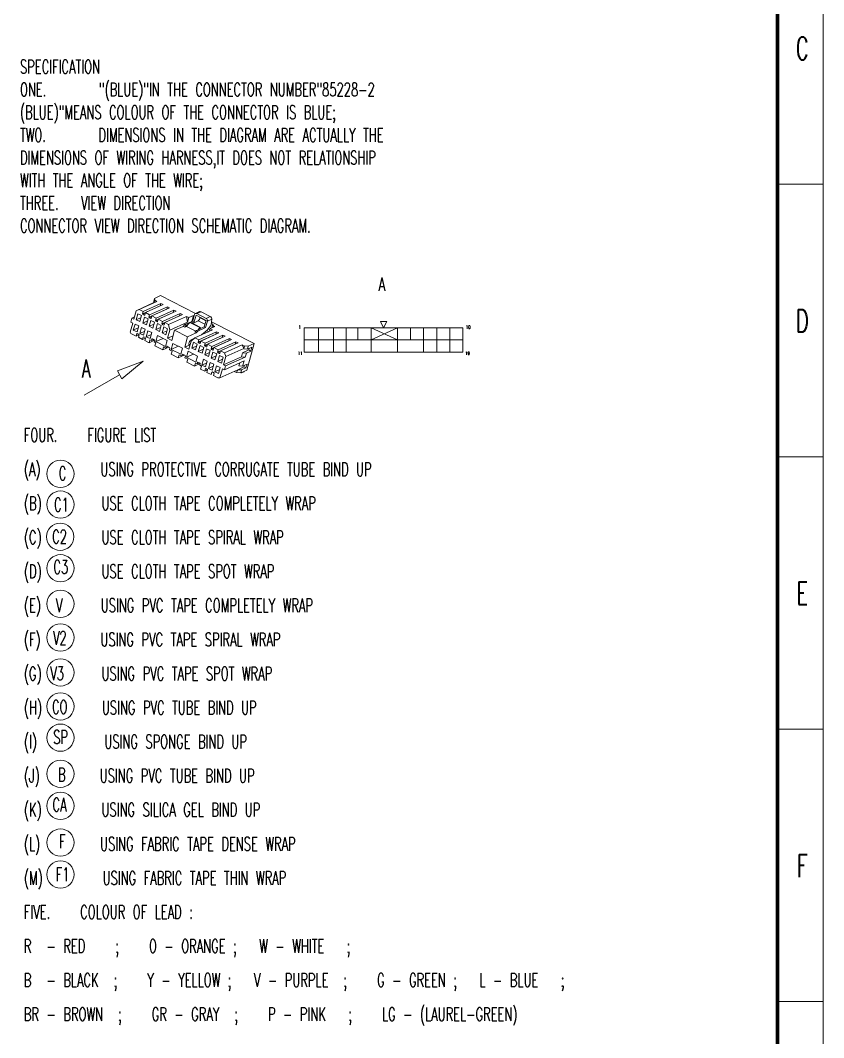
# Model space of a CAD drawing. Header units: millimetres. Extents: x 17 to 858, y 15 to 609.
# Drawn here: x 681.1 to 858.2, y 240.7 to 464.7 of the extents above; entities that cross this region are included whole.
import ezdxf

# ---------------------------------------------------------------- set-up
doc = ezdxf.new("R2010")
doc.units = ezdxf.units.MM
doc.layers.add('0Filament', color=7, linetype='Continuous', lineweight=20)
doc.layers.add('2FRAME', color=2, linetype='Continuous', lineweight=70)
doc.styles.add('HZ', font='txt.shx', dxfattribs={"width": 0.618, "height": 2.5, "bigfont": 'hztxt.shx'})

msp = doc.modelspace()

# ---------------------------------------------------------------- linework, layer by layer
at = {"layer": '0Filament'}
for p, q in [((858.011, 608.626), (858.011, 14.626)), ((858.151, 428.626), (847.982, 428.626)), ((723.273, 398.342), (732.665, 393.546)), ((702.509, 387.521), (708.205, 389.655)), ((708.205, 389.655), (703.509, 385.789)), ((702.509, 387.521), (703.509, 385.789)), ((847.982, 368.626), (858.126, 368.626)), ((858.151, 308.626), (847.982, 308.626)), ((847.982, 248.626), (858.126, 248.626))]:
    msp.add_line(p, q, dxfattribs=at)
at = {"layer": '0Filament', "ltscale": 0.034189}
for p, q in [((710.702, 403.504), (710.516, 402.846)), ((709.679, 394.379), (709.493, 393.721)), ((710.985, 393.712), (710.8, 393.054)), ((712.7, 392.836), (712.515, 392.178)), ((730.345, 392.352), (730.531, 393.011)), ((731.36, 392.954), (731.175, 392.296)), ((714.578, 391.877), (714.393, 391.219)), ((715.944, 390.427), (716.13, 391.085)), ((717.822, 389.468), (718.008, 390.126)), ((719.537, 388.592), (719.722, 389.25)), ((720.843, 387.925), (721.029, 388.583)), ((729.889, 387.733), (729.704, 387.074))]:
    msp.add_line(p, q, dxfattribs=at)
at = {"layer": '0Filament', "ltscale": 0.071605}
for p, q in [((712.006, 404.096), (710.702, 403.504)), ((732.665, 393.546), (731.36, 392.954)), ((731.008, 387.666), (729.704, 387.074))]:
    msp.add_line(p, q, dxfattribs=at)
at = {"layer": '0Filament', "ltscale": 0.020395}
msp.add_line((710.77, 403.102), (710.702, 403.504), dxfattribs=at)
at = {"layer": '0Filament', "ltscale": 0.43274}
for p, q in [((712.006, 404.096), (719.714, 400.159)), ((743.704, 391.665), (743.704, 397.005)), ((743.704, 397.005), (778.673, 397.005)), ((746.853, 391.665), (746.853, 397.005)), ((750.131, 391.665), (750.131, 397.005)), ((752.96, 391.665), (752.96, 397.005)), ((755.531, 394.335), (755.531, 397.005)), ((758.424, 391.665), (758.424, 397.005)), ((764.209, 394.335), (758.424, 397.005)), ((758.424, 394.335), (764.209, 397.005)), ((760.496, 398.389), (761.88, 398.389)), ((760.496, 398.389), (761.188, 397.005)), ((761.188, 397.005), (761.88, 398.389)), ((764.209, 391.665), (764.209, 397.005)), ((767.102, 394.335), (767.102, 397.005)), ((769.995, 391.665), (769.995, 397.005)), ((772.888, 391.665), (772.888, 397.005)), ((775.78, 391.665), (775.78, 397.005)), ((778.673, 391.665), (778.673, 397.005)), ((743.704, 394.335), (778.673, 394.335)), ((743.704, 391.665), (778.673, 391.665))]:
    msp.add_line(p, q, dxfattribs=at)
at = {"layer": '0Filament', "ltscale": 0.214814}
for p, q in [((706.673, 400.783), (710.585, 402.558)), ((707.311, 401.059), (711.223, 402.835)), ((713.382, 401.13), (709.47, 399.355)), ((714.959, 400.927), (711.047, 399.151)), ((715.449, 400.677), (711.537, 398.901)), ((713.803, 397.744), (717.715, 399.52)), ((719.6, 394.784), (723.513, 396.559)), ((725.63, 394.875), (721.718, 393.1)), ((725.778, 395.402), (721.866, 393.626)), ((726.268, 395.152), (722.356, 393.376)), ((727.207, 394.672), (723.295, 392.897)), ((726.092, 391.468), (730.004, 393.244)), ((725.111, 385.997), (729.023, 387.773))]:
    msp.add_line(p, q, dxfattribs=at)
at = {"layer": '0Filament', "ltscale": 0.034777}
for p, q in [((706.673, 400.783), (707.311, 401.059)), ((710.585, 402.558), (711.223, 402.835))]:
    msp.add_line(p, q, dxfattribs=at)
at = {"layer": '0Filament', "ltscale": 0.049281}
msp.add_line((707.311, 401.059), (708.189, 400.611), dxfattribs=at)
at = {"layer": '0Filament', "ltscale": 0.214816}
for p, q in [((711.953, 401.86), (708.041, 400.084)), ((712.101, 402.387), (708.189, 400.611)), ((712.591, 402.136), (708.679, 400.361)), ((713.53, 401.657), (709.618, 399.881)), ((714.02, 401.407), (710.108, 399.631)), ((714.811, 400.401), (710.899, 398.625)), ((716.24, 399.671), (712.328, 397.895)), ((716.388, 400.197), (712.476, 398.422)), ((716.878, 399.947), (712.966, 398.172)), ((714.055, 396.485), (717.967, 398.261)), ((724.201, 395.605), (720.289, 393.83)), ((724.35, 396.132), (720.437, 394.356)), ((727.697, 394.422), (723.785, 392.646)), ((727.059, 394.146), (723.147, 392.37)), ((728.488, 393.416), (724.576, 391.64)), ((728.636, 393.943), (724.724, 392.167)), ((729.126, 393.692), (725.214, 391.917)), ((726.433, 390.692), (730.346, 392.467))]:
    msp.add_line(p, q, dxfattribs=at)
at = {"layer": '0Filament', "ltscale": 0.014991}
msp.add_line((710.567, 402.55), (710.516, 402.846), dxfattribs=at)
at = {"layer": '0Filament', "ltscale": 0.027351}
for p, q in [((710.585, 402.558), (710.734, 403.085)), ((711.953, 401.86), (712.101, 402.387)), ((708.189, 400.611), (708.041, 400.084)), ((708.679, 400.361), (708.531, 399.834)), ((710.108, 399.631), (709.96, 399.104)), ((711.047, 399.151), (710.899, 398.625)), ((714.811, 400.401), (714.959, 400.927)), ((716.24, 399.671), (716.388, 400.197)), ((712.476, 398.422), (712.328, 397.895)), ((712.966, 398.172), (712.817, 397.645)), ((706.804, 395.697), (706.656, 395.17)), ((708.233, 394.967), (708.085, 394.44)), ((708.723, 394.717), (708.575, 394.19)), ((720.289, 393.83), (720.437, 394.356)), ((724.201, 395.605), (724.35, 396.132)), ((727.059, 394.146), (727.207, 394.672)), ((721.718, 393.1), (721.866, 393.626)), ((722.208, 392.85), (722.356, 393.376)), ((723.147, 392.37), (723.295, 392.897)), ((723.637, 392.12), (723.785, 392.646)), ((724.576, 391.64), (724.724, 392.167)), ((728.488, 393.416), (728.636, 393.943)), ((730.346, 392.467), (730.494, 392.994)), ((725.066, 391.39), (725.214, 391.917)), ((722.252, 387.206), (722.4, 387.732)), ((723.191, 386.726), (723.339, 387.253)), ((723.681, 386.476), (723.829, 387.003))]:
    msp.add_line(p, q, dxfattribs=at)
at = {"layer": '0Filament', "ltscale": 0.002009}
for p, q in [((710.77, 403.102), (710.734, 403.085)), ((730.531, 393.011), (730.494, 392.994))]:
    msp.add_line(p, q, dxfattribs=at)
at = {"layer": '0Filament', "ltscale": 0.027506}
for p, q in [((711.223, 402.835), (710.734, 403.085)), ((712.101, 402.387), (712.591, 402.136)), ((713.53, 401.657), (714.02, 401.407)), ((714.959, 400.927), (715.449, 400.677)), ((716.388, 400.197), (716.878, 399.947)), ((724.839, 395.882), (724.35, 396.132)), ((726.268, 395.152), (725.778, 395.402)), ((729.126, 393.692), (728.636, 393.943)), ((730.494, 392.994), (730.004, 393.244))]:
    msp.add_line(p, q, dxfattribs=at)
at = {"layer": '0Filament', "ltscale": 0.000609419}
for p, q in [((711.953, 401.86), (711.958, 401.849)), ((728.493, 393.405), (728.488, 393.416))]:
    msp.add_line(p, q, dxfattribs=at)
at = {"layer": '0Filament', "ltscale": 0.027352}
for p, q in [((713.382, 401.13), (713.53, 401.657)), ((709.618, 399.881), (709.47, 399.355)), ((711.537, 398.901), (711.389, 398.375)), ((707.294, 395.447), (707.146, 394.92)), ((725.63, 394.875), (725.778, 395.402)), ((720.779, 393.579), (720.927, 394.106)), ((721.762, 387.456), (721.91, 387.982))]:
    msp.add_line(p, q, dxfattribs=at)
at = {"layer": '0Filament', "ltscale": 0.000608721}
for p, q in [((713.382, 401.13), (713.387, 401.119)), ((724.206, 395.594), (724.201, 395.605)), ((725.635, 394.864), (725.63, 394.875))]:
    msp.add_line(p, q, dxfattribs=at)
at = {"layer": '0Filament', "ltscale": 0.045585}
for p, q in [((705.457, 398.292), (705.705, 399.169)), ((729.863, 390.641), (730.11, 391.519)), ((730.94, 391.462), (730.693, 390.585)), ((726.116, 387.742), (726.363, 388.62))]:
    msp.add_line(p, q, dxfattribs=at)
at = {"layer": '0Filament', "ltscale": 0.032344}
msp.add_line((706.294, 399.437), (705.705, 399.169), dxfattribs=at)
at = {"layer": '0Filament', "ltscale": 0.025213}
for p, q in [((705.705, 399.169), (706.154, 398.94)), ((705.457, 398.292), (705.906, 398.063)), ((725.667, 387.971), (726.116, 387.742)), ((730.405, 388.4), (730.854, 388.171))]:
    msp.add_line(p, q, dxfattribs=at)
at = {"layer": '0Filament', "ltscale": 0.09573}
msp.add_line((706.154, 398.94), (706.673, 400.783), dxfattribs=at)
at = {"layer": '0Filament', "ltscale": 0.068379}
for p, q in [((707.045, 400.116), (706.674, 398.8)), ((709.291, 398.969), (708.92, 397.653)), ((706.402, 397.834), (706.032, 396.518)), ((708.648, 396.688), (708.277, 395.371)), ((709.903, 398.656), (709.532, 397.34)), ((712.149, 397.51), (711.778, 396.193)), ((713.466, 394.227), (713.095, 392.911)), ((714.752, 393.571), (714.381, 392.254)), ((716.834, 392.507), (716.463, 391.191)), ((718.923, 392.545), (719.294, 393.861)), ((721.168, 391.398), (721.539, 392.714)), ((721.781, 391.085), (722.152, 392.402)), ((718.12, 391.85), (717.749, 390.534)), ((723.21, 390.356), (723.581, 391.672)), ((724.026, 389.939), (724.397, 391.255)), ((722.567, 388.074), (722.938, 389.39)), ((724.812, 386.927), (725.183, 388.244))]:
    msp.add_line(p, q, dxfattribs=at)
at = {"layer": '0Filament', "ltscale": 0.058808}
for p, q in [((706.674, 398.8), (707.746, 399.286)), ((708.103, 398.07), (709.174, 398.556)), ((710.961, 396.61), (712.032, 397.096)), ((707.461, 395.788), (708.532, 396.274)), ((708.889, 395.058), (709.961, 395.545)), ((712.39, 395.881), (713.461, 396.367)), ((718.923, 392.545), (719.994, 393.031)), ((723.21, 390.356), (724.281, 390.842)), ((723.996, 387.344), (725.067, 387.83))]:
    msp.add_line(p, q, dxfattribs=at)
at = {"layer": '0Filament', "ltscale": 0.045844}
for p, q in [((707.045, 400.116), (707.862, 399.699)), ((708.103, 398.07), (708.92, 397.653)), ((712.761, 397.197), (713.578, 396.78)), ((708.889, 395.058), (709.706, 394.641)), ((709.26, 396.375), (710.077, 395.958)), ((712.39, 395.881), (713.207, 395.464)), ((719.294, 393.861), (720.11, 393.444)), ((722.152, 392.402), (722.968, 391.985)), ((720.352, 391.815), (721.168, 391.398)), ((721.509, 390.12), (722.325, 389.703)), ((723.21, 390.356), (724.026, 389.939)), ((723.581, 391.672), (724.397, 391.255)), ((725.01, 390.942), (725.826, 390.525)), ((721.138, 388.804), (721.954, 388.387)), ((724.639, 389.626), (725.455, 389.209))]:
    msp.add_line(p, q, dxfattribs=at)
at = {"layer": '0Filament', "ltscale": 0.068378}
for p, q in [((707.862, 399.699), (707.491, 398.383)), ((708.474, 399.386), (708.103, 398.07)), ((707.219, 397.417), (706.848, 396.101)), ((707.831, 397.105), (707.461, 395.788)), ((710.72, 398.239), (710.349, 396.923)), ((711.332, 397.927), (710.961, 396.61)), ((712.761, 397.197), (712.39, 395.881)), ((713.578, 396.78), (713.207, 395.464)), ((709.26, 396.375), (708.889, 395.058)), ((710.077, 395.958), (709.706, 394.641)), ((711.383, 395.291), (711.013, 393.974)), ((719.739, 392.128), (720.11, 393.444)), ((720.352, 391.815), (720.723, 393.131)), ((720.202, 390.787), (719.831, 389.471)), ((721.138, 388.804), (721.509, 390.12)), ((722.597, 390.668), (722.968, 391.985)), ((724.639, 389.626), (725.01, 390.942)), ((725.455, 389.209), (725.826, 390.525)), ((721.954, 388.387), (722.325, 389.703)), ((723.383, 387.657), (723.754, 388.973)), ((723.996, 387.344), (724.367, 388.661))]:
    msp.add_line(p, q, dxfattribs=at)
at = {"layer": '0Filament', "ltscale": 0.007071}
for p, q in [((708.098, 399.955), (708.041, 400.084)), ((710.956, 398.496), (710.899, 398.625)), ((712.384, 397.766), (712.328, 397.895)), ((708.666, 394.846), (708.723, 394.717)), ((710.741, 394.253), (710.684, 394.382)), ((714.089, 392.543), (714.032, 392.672)), ((720.346, 393.7), (720.289, 393.83)), ((721.775, 392.97), (721.718, 393.1)), ((723.204, 392.241), (723.147, 392.37)), ((717.518, 390.792), (717.461, 390.921)), ((724.633, 391.511), (724.576, 391.64)), ((722.343, 387.862), (722.4, 387.732))]:
    msp.add_line(p, q, dxfattribs=at)
at = {"layer": '0Filament', "ltscale": 0.029403}
for p, q in [((708.633, 400.198), (708.098, 399.955)), ((712.92, 398.009), (712.384, 397.766))]:
    msp.add_line(p, q, dxfattribs=at)
at = {"layer": '0Filament', "ltscale": 0.018336}
for p, q in [((708.424, 399.788), (708.098, 399.955)), ((712.711, 397.599), (712.384, 397.766)), ((717.716, 397.558), (717.389, 397.725)), ((719.437, 398.339), (719.111, 398.506))]:
    msp.add_line(p, q, dxfattribs=at)
at = {"layer": '0Filament', "ltscale": 0.005882}
for p, q in [((708.531, 399.837), (708.424, 399.788)), ((711.389, 398.377), (711.282, 398.329)), ((723.638, 392.123), (723.53, 392.074))]:
    msp.add_line(p, q, dxfattribs=at)
at = {"layer": '0Filament', "ltscale": 0.005796}
for p, q in [((708.531, 399.834), (708.424, 399.788)), ((709.96, 399.104), (709.853, 399.058)), ((711.389, 398.375), (711.282, 398.329)), ((712.817, 397.645), (712.711, 397.599)), ((706.804, 395.697), (706.911, 395.743)), ((708.233, 394.967), (708.34, 395.013)), ((710.235, 394.611), (710.128, 394.565)), ((713.501, 392.943), (713.394, 392.897)), ((720.779, 393.579), (720.672, 393.533)), ((722.208, 392.85), (722.101, 392.804)), ((723.637, 392.12), (723.53, 392.074)), ((716.93, 391.192), (716.824, 391.146)), ((720.278, 389.482), (720.172, 389.436)), ((721.91, 387.982), (722.017, 388.029)), ((723.339, 387.253), (723.446, 387.299))]:
    msp.add_line(p, q, dxfattribs=at)
at = {"layer": '0Filament', "ltscale": 0.045843}
for p, q in [((708.474, 399.386), (709.291, 398.969)), ((707.831, 397.105), (708.648, 396.688)), ((709.532, 397.34), (710.349, 396.923)), ((711.332, 397.927), (712.149, 397.51)), ((706.032, 396.518), (706.848, 396.101)), ((718.923, 392.545), (719.739, 392.128)), ((720.723, 393.131), (721.539, 392.714)), ((721.781, 391.085), (722.597, 390.668)), ((722.567, 388.074), (723.383, 387.657)), ((724.367, 388.661), (725.183, 388.244))]:
    msp.add_line(p, q, dxfattribs=at)
at = {"layer": '0Filament', "ltscale": 0.052719}
for p, q in [((708.679, 400.361), (709.618, 399.881)), ((711.537, 398.901), (712.476, 398.422)), ((713.555, 394.709), (714.494, 394.229)), ((722.356, 393.376), (723.295, 392.897)), ((723.785, 392.646), (724.724, 392.167)), ((722.252, 387.206), (723.191, 386.726)), ((723.681, 386.476), (724.62, 385.996))]:
    msp.add_line(p, q, dxfattribs=at)
at = {"layer": '0Filament', "ltscale": 0.00707}
for p, q in [((709.527, 399.225), (709.47, 399.355)), ((707.237, 395.576), (707.294, 395.447)), ((720.784, 389.124), (720.727, 389.253)), ((723.772, 387.132), (723.829, 387.003))]:
    msp.add_line(p, q, dxfattribs=at)
at = {"layer": '0Filament', "ltscale": 0.029405}
for p, q in [((710.062, 399.468), (709.527, 399.225)), ((711.491, 398.739), (710.956, 398.496)), ((720.881, 393.943), (720.346, 393.7)), ((722.31, 393.213), (721.775, 392.97)), ((723.739, 392.484), (723.204, 392.241)), ((725.168, 391.754), (724.633, 391.511))]:
    msp.add_line(p, q, dxfattribs=at)
at = {"layer": '0Filament', "ltscale": 0.018338}
for p, q in [((709.853, 399.058), (709.527, 399.225)), ((711.282, 398.329), (710.956, 398.496)), ((717.371, 397.172), (717.044, 397.338)), ((721.969, 397.046), (721.642, 397.213)), ((723.698, 397.47), (724.025, 397.304)), ((706.911, 395.743), (707.237, 395.576)), ((708.34, 395.013), (708.666, 394.846)), ((719.902, 395.879), (719.575, 396.046)), ((720.247, 396.265), (719.921, 396.432)), ((720.672, 393.533), (720.346, 393.7)), ((722.101, 392.804), (721.775, 392.97)), ((723.53, 392.074), (723.204, 392.241)), ((724.959, 391.344), (724.633, 391.511)), ((722.017, 388.029), (722.343, 387.862)), ((723.446, 387.299), (723.772, 387.132))]:
    msp.add_line(p, q, dxfattribs=at)
at = {"layer": '0Filament', "ltscale": 0.00588}
for p, q in [((709.96, 399.107), (709.853, 399.058)), ((720.78, 393.582), (720.672, 393.533)), ((722.209, 392.852), (722.101, 392.804)), ((725.066, 391.393), (724.959, 391.344))]:
    msp.add_line(p, q, dxfattribs=at)
at = {"layer": '0Filament', "ltscale": 0.052721}
for p, q in [((710.108, 399.631), (711.047, 399.151)), ((717.352, 392.77), (718.291, 392.29)), ((720.927, 394.106), (721.866, 393.626))]:
    msp.add_line(p, q, dxfattribs=at)
at = {"layer": '0Filament', "ltscale": 0.000608106}
for p, q in [((714.811, 400.401), (714.816, 400.389)), ((727.064, 394.135), (727.059, 394.146))]:
    msp.add_line(p, q, dxfattribs=at)
at = {"layer": '0Filament', "ltscale": 0.000608805}
msp.add_line((716.24, 399.671), (716.245, 399.66), dxfattribs=at)
at = {"layer": '0Filament', "ltscale": 0.064202}
for p, q in [((717.715, 399.52), (717.967, 398.261)), ((713.803, 397.744), (714.055, 396.485))]:
    msp.add_line(p, q, dxfattribs=at)
at = {"layer": '0Filament', "ltscale": 0.029798}
for p, q in [((717.715, 399.52), (718.246, 399.249)), ((722.982, 396.83), (723.513, 396.559)), ((714.032, 392.672), (713.501, 392.943)), ((717.461, 390.921), (716.93, 391.192))]:
    msp.add_line(p, q, dxfattribs=at)
at = {"layer": '0Filament', "ltscale": 0.051322}
msp.add_line((717.967, 398.261), (718.246, 399.249), dxfattribs=at)
at = {"layer": '0Filament', "ltscale": 0.057285}
for p, q in [((719.289, 399.722), (718.246, 399.249)), ((724.025, 397.304), (722.982, 396.83))]:
    msp.add_line(p, q, dxfattribs=at)
at = {"layer": '0Filament', "ltscale": 0.067625}
msp.add_line((719.289, 399.722), (718.922, 398.42), dxfattribs=at)
at = {"layer": '0Filament', "ltscale": 0.072937}
for p, q in [((719.111, 398.506), (719.506, 399.91)), ((721.969, 397.046), (722.364, 398.451))]:
    msp.add_line(p, q, dxfattribs=at)
at = {"layer": '0Filament', "ltscale": 0.008064}
msp.add_line((719.289, 399.722), (719.433, 399.649), dxfattribs=at)
at = {"layer": '0Filament', "ltscale": 0.074706}
for p, q in [((719.437, 398.339), (719.842, 399.777)), ((721.642, 397.213), (722.047, 398.651))]:
    msp.add_line(p, q, dxfattribs=at)
at = {"layer": '0Filament', "ltscale": 0.051281}
msp.add_line((720.642, 400.581), (719.708, 400.157), dxfattribs=at)
at = {"layer": '0Filament', "ltscale": 0.123776}
for p, q in [((719.842, 399.777), (722.047, 398.651)), ((720.685, 397.047), (718.481, 398.173)), ((720.816, 397.106), (718.611, 398.232))]:
    msp.add_line(p, q, dxfattribs=at)
at = {"layer": '0Filament', "ltscale": 0.050123}
for p, q in [((720.038, 400.14), (720.951, 400.555)), ((722.992, 399.512), (722.08, 399.098))]:
    msp.add_line(p, q, dxfattribs=at)
at = {"layer": '0Filament', "ltscale": 0.114608}
for p, q in [((722.08, 399.098), (720.038, 400.14)), ((722.992, 399.512), (720.951, 400.555))]:
    msp.add_line(p, q, dxfattribs=at)
at = {"layer": '0Filament', "ltscale": 0.019928}
msp.add_line((720.6, 398.833), (720.349, 398.524), dxfattribs=at)
at = {"layer": '0Filament', "ltscale": 0.01214}
for p, q in [((720.6, 398.833), (720.666, 399.067)), ((723.131, 397.541), (723.197, 397.774))]:
    msp.add_line(p, q, dxfattribs=at)
at = {"layer": '0Filament', "ltscale": 0.013681}
msp.add_line((720.702, 399.338), (720.666, 399.067), dxfattribs=at)
at = {"layer": '0Filament', "ltscale": 0.074931}
msp.add_line((720.691, 399.258), (722.026, 398.576), dxfattribs=at)
at = {"layer": '0Filament', "ltscale": 0.053937}
msp.add_line((723.347, 398.896), (722.364, 398.451), dxfattribs=at)
at = {"layer": '0Filament', "ltscale": 0.056592}
msp.add_line((723.347, 398.896), (723.197, 397.774), dxfattribs=at)
at = {"layer": '0Filament', "ltscale": 0.102568}
msp.add_line((705.35, 396.088), (705.906, 398.063), dxfattribs=at)
at = {"layer": '0Filament', "ltscale": 0.05881}
for p, q in [((706.032, 396.518), (707.103, 397.004)), ((709.532, 397.34), (710.603, 397.826)), ((720.352, 391.815), (721.423, 392.301)), ((721.781, 391.085), (722.852, 391.571)), ((724.639, 389.626), (725.71, 390.112)), ((721.138, 388.804), (722.209, 389.29)), ((722.567, 388.074), (723.638, 388.56))]:
    msp.add_line(p, q, dxfattribs=at)
at = {"layer": '0Filament', "ltscale": 0.045842}
for p, q in [((706.402, 397.834), (707.219, 397.417)), ((706.674, 398.8), (707.491, 398.383)), ((709.903, 398.656), (710.72, 398.239)), ((710.961, 396.61), (711.778, 396.193)), ((707.461, 395.788), (708.277, 395.371)), ((722.938, 389.39), (723.754, 388.973)), ((723.996, 387.344), (724.812, 386.927))]:
    msp.add_line(p, q, dxfattribs=at)
at = {"layer": '0Filament', "ltscale": 0.005881}
msp.add_line((712.818, 397.648), (712.711, 397.599), dxfattribs=at)
at = {"layer": '0Filament', "ltscale": 0.04699}
msp.add_line((712.966, 398.172), (713.803, 397.744), dxfattribs=at)
at = {"layer": '0Filament', "ltscale": 0.105414}
for p, q in [((717.044, 397.338), (715.124, 396.467)), ((719.902, 395.879), (717.982, 395.008))]:
    msp.add_line(p, q, dxfattribs=at)
at = {"layer": '0Filament', "ltscale": 0.025904}
for p, q in [((717.389, 397.725), (717.044, 397.338)), ((718.078, 397.722), (717.733, 397.336))]:
    msp.add_line(p, q, dxfattribs=at)
at = {"layer": '0Filament', "ltscale": 0.025903}
for p, q in [((717.716, 397.558), (717.371, 397.172)), ((719.921, 396.432), (719.575, 396.046)), ((720.247, 396.265), (719.902, 395.879))]:
    msp.add_line(p, q, dxfattribs=at)
at = {"layer": '0Filament', "ltscale": 0.01987}
msp.add_line((717.733, 397.336), (717.371, 397.172), dxfattribs=at)
at = {"layer": '0Filament', "ltscale": 0.094519}
for p, q in [((719.111, 398.506), (717.389, 397.725)), ((721.969, 397.046), (720.247, 396.265))]:
    msp.add_line(p, q, dxfattribs=at)
at = {"layer": '0Filament', "ltscale": 0.019872}
for p, q in [((718.078, 397.722), (717.716, 397.558)), ((720.282, 396.596), (719.921, 396.432))]:
    msp.add_line(p, q, dxfattribs=at)
at = {"layer": '0Filament', "ltscale": 0.115485}
msp.add_line((719.79, 396.285), (717.733, 397.336), dxfattribs=at)
at = {"layer": '0Filament', "ltscale": 0.030221}
for p, q in [((718.481, 398.173), (718.078, 397.722)), ((720.685, 397.047), (720.282, 396.596))]:
    msp.add_line(p, q, dxfattribs=at)
at = {"layer": '0Filament', "ltscale": 0.00716}
for p, q in [((718.611, 398.232), (718.481, 398.173)), ((720.816, 397.106), (720.685, 397.047))]:
    msp.add_line(p, q, dxfattribs=at)
at = {"layer": '0Filament', "ltscale": 0.030122}
msp.add_line((719.437, 398.339), (718.889, 398.09), dxfattribs=at)
at = {"layer": '0Filament', "ltscale": 0.067138}
msp.add_line((720.349, 398.524), (719.127, 397.969), dxfattribs=at)
at = {"layer": '0Filament', "ltscale": 0.023647}
msp.add_line((720.713, 396.792), (720.282, 396.596), dxfattribs=at)
at = {"layer": '0Filament', "ltscale": 0.081558}
msp.add_line((720.349, 398.524), (721.802, 397.782), dxfattribs=at)
at = {"layer": '0Filament', "ltscale": 0.051}
msp.add_line((721.642, 397.213), (720.713, 396.792), dxfattribs=at)
at = {"layer": '0Filament', "ltscale": 0.016533}
msp.add_line((720.816, 397.106), (720.713, 396.792), dxfattribs=at)
at = {"layer": '0Filament', "ltscale": 0.066593}
msp.add_line((723.131, 397.541), (722.294, 396.505), dxfattribs=at)
at = {"layer": '0Filament', "ltscale": 0.021432}
msp.add_line((722.921, 396.613), (722.539, 396.808), dxfattribs=at)
at = {"layer": '0Filament', "ltscale": 0.030493}
msp.add_line((722.816, 396.243), (722.982, 396.83), dxfattribs=at)
at = {"layer": '0Filament', "ltscale": 0.018434}
msp.add_line((723.223, 397.965), (723.551, 397.797), dxfattribs=at)
at = {"layer": '0Filament', "ltscale": 0.042221}
msp.add_line((723.551, 397.797), (723.322, 396.985), dxfattribs=at)
at = {"layer": '0Filament', "ltscale": 0.017929}
msp.add_line((723.551, 397.797), (723.698, 397.47), dxfattribs=at)
at = {"layer": '0Filament', "ltscale": 0.018765}
msp.add_line((723.698, 397.47), (723.597, 397.109), dxfattribs=at)
at = {"layer": '0Filament', "ltscale": 0.017676}
msp.add_line((705.35, 396.088), (705.492, 395.764), dxfattribs=at)
at = {"layer": '0Filament', "ltscale": 0.065326}
msp.add_line((705.492, 395.764), (706.656, 395.17), dxfattribs=at)
at = {"layer": '0Filament', "ltscale": 0.034779}
for p, q in [((706.656, 395.17), (707.289, 395.458)), ((708.085, 394.44), (708.718, 394.728)), ((721.762, 387.456), (722.395, 387.743)), ((724.62, 385.996), (725.111, 385.997))]:
    msp.add_line(p, q, dxfattribs=at)
at = {"layer": '0Filament', "ltscale": 0.05272}
msp.add_line((707.146, 394.92), (708.085, 394.44), dxfattribs=at)
at = {"layer": '0Filament', "ltscale": 0.019484}
for p, q in [((709.679, 394.379), (710.026, 394.202)), ((710.638, 393.889), (710.985, 393.712)), ((719.722, 389.25), (720.069, 389.073)), ((720.682, 388.76), (721.029, 388.583))]:
    msp.add_line(p, q, dxfattribs=at)
at = {"layer": '0Filament', "ltscale": 0.018866}
for p, q in [((710.128, 394.565), (710.026, 394.202)), ((720.069, 389.073), (720.172, 389.436))]:
    msp.add_line(p, q, dxfattribs=at)
at = {"layer": '0Filament', "ltscale": 0.029366}
for p, q in [((710.026, 394.202), (710.561, 394.445)), ((713.292, 392.534), (713.827, 392.777)), ((716.722, 390.783), (717.256, 391.026)), ((720.069, 389.073), (720.604, 389.316))]:
    msp.add_line(p, q, dxfattribs=at)
at = {"layer": '0Filament', "ltscale": 0.025215}
for p, q in [((710.684, 394.382), (710.235, 394.611)), ((731.456, 392.129), (731.905, 391.9)), ((720.727, 389.253), (720.278, 389.482))]:
    msp.add_line(p, q, dxfattribs=at)
at = {"layer": '0Filament', "ltscale": 0.085718}
for p, q in [((711.013, 393.974), (712.574, 394.683)), ((714.381, 392.254), (715.942, 392.963))]:
    msp.add_line(p, q, dxfattribs=at)
at = {"layer": '0Filament', "ltscale": 0.116899}
for p, q in [((711.383, 395.291), (713.466, 394.227)), ((717.749, 390.534), (719.831, 389.471))]:
    msp.add_line(p, q, dxfattribs=at)
at = {"layer": '0Filament', "ltscale": 0.092272}
msp.add_line((714.055, 396.485), (713.555, 394.709), dxfattribs=at)
at = {"layer": '0Filament', "ltscale": 0.067629}
msp.add_line((714.786, 395.268), (713.555, 394.709), dxfattribs=at)
at = {"layer": '0Filament', "ltscale": 0.116243}
msp.add_line((714.494, 394.229), (715.124, 396.467), dxfattribs=at)
at = {"layer": '0Filament', "ltscale": 0.160451}
msp.add_line((717.982, 395.008), (715.124, 396.467), dxfattribs=at)
at = {"layer": '0Filament', "ltscale": 0.116244}
msp.add_line((717.352, 392.77), (717.982, 395.008), dxfattribs=at)
at = {"layer": '0Filament', "ltscale": 0.04101}
msp.add_line((718.769, 394.37), (719.516, 394.709), dxfattribs=at)
at = {"layer": '0Filament', "ltscale": 0.054054}
msp.add_line((719.6, 394.784), (718.791, 394.067), dxfattribs=at)
at = {"layer": '0Filament', "ltscale": 0.046988}
msp.add_line((719.6, 394.784), (720.437, 394.356), dxfattribs=at)
at = {"layer": '0Filament', "ltscale": 0.214815}
msp.add_line((724.839, 395.882), (720.927, 394.106), dxfattribs=at)
at = {"layer": '0Filament', "ltscale": 0.082202}
msp.add_line((722.294, 396.505), (721.043, 395.438), dxfattribs=at)
at = {"layer": '0Filament', "ltscale": 0.026143}
msp.add_line((722.634, 396.16), (722.168, 396.398), dxfattribs=at)
at = {"layer": '0Filament', "ltscale": 0.027507}
msp.add_line((727.697, 394.422), (727.207, 394.672), dxfattribs=at)
at = {"layer": '0Filament', "ltscale": 0.051573}
for p, q in [((708.575, 394.19), (709.493, 393.721)), ((720.843, 387.925), (721.762, 387.456))]:
    msp.add_line(p, q, dxfattribs=at)
at = {"layer": '0Filament', "ltscale": 0.067787}
msp.add_line((709.493, 393.721), (710.728, 394.281), dxfattribs=at)
at = {"layer": '0Filament', "ltscale": 0.018868}
for p, q in [((710.741, 394.253), (710.638, 393.889)), ((716.722, 390.783), (716.824, 391.146)), ((720.682, 388.76), (720.784, 389.124))]:
    msp.add_line(p, q, dxfattribs=at)
at = {"layer": '0Filament', "ltscale": 0.09627}
for p, q in [((710.8, 393.054), (712.515, 392.178)), ((717.822, 389.468), (719.537, 388.592))]:
    msp.add_line(p, q, dxfattribs=at)
at = {"layer": '0Filament', "ltscale": 0.1169}
for p, q in [((711.013, 393.974), (713.095, 392.911)), ((714.381, 392.254), (716.463, 391.191)), ((714.752, 393.571), (716.834, 392.507)), ((718.12, 391.85), (720.202, 390.787))]:
    msp.add_line(p, q, dxfattribs=at)
at = {"layer": '0Filament', "ltscale": 0.072225}
for p, q in [((712.515, 392.178), (713.83, 392.775)), ((715.944, 390.427), (717.26, 391.024))]:
    msp.add_line(p, q, dxfattribs=at)
at = {"layer": '0Filament', "ltscale": 0.033237}
for p, q in [((712.7, 392.836), (713.292, 392.534)), ((713.986, 392.18), (714.578, 391.877)), ((716.13, 391.085), (716.722, 390.783)), ((717.416, 390.428), (718.008, 390.126))]:
    msp.add_line(p, q, dxfattribs=at)
at = {"layer": '0Filament', "ltscale": 0.018867}
for p, q in [((713.394, 392.897), (713.292, 392.534)), ((714.089, 392.543), (713.986, 392.18)), ((717.416, 390.428), (717.518, 390.792))]:
    msp.add_line(p, q, dxfattribs=at)
at = {"layer": '0Filament', "ltscale": 0.060866}
msp.add_line((717.352, 392.77), (718.46, 393.273), dxfattribs=at)
at = {"layer": '0Filament', "ltscale": 0.011182}
msp.add_line((718.46, 393.273), (718.261, 393.375), dxfattribs=at)
at = {"layer": '0Filament', "ltscale": 0.092273}
msp.add_line((718.791, 394.067), (718.291, 392.29), dxfattribs=at)
at = {"layer": '0Filament', "ltscale": 0.042426}
msp.add_line((730.004, 393.244), (730.346, 392.467), dxfattribs=at)
at = {"layer": '0Filament', "ltscale": 0.073893}
for p, q in [((730.11, 391.519), (731.456, 392.129)), ((729.059, 387.789), (730.405, 388.4))]:
    msp.add_line(p, q, dxfattribs=at)
at = {"layer": '0Filament', "ltscale": 0.041588}
for p, q in [((730.345, 392.352), (731.175, 392.296)), ((730.531, 393.011), (731.36, 392.954)), ((729.863, 390.641), (730.693, 390.585)), ((730.11, 391.519), (730.94, 391.462)), ((729.059, 387.789), (729.889, 387.733)), ((729.294, 388.623), (730.124, 388.566))]:
    msp.add_line(p, q, dxfattribs=at)
at = {"layer": '0Filament', "ltscale": 0.305424}
msp.add_line((732.665, 393.546), (731.008, 387.666), dxfattribs=at)
at = {"layer": '0Filament', "ltscale": 0.052987}
for p, q in [((732.14, 392.734), (731.175, 392.296)), ((730.854, 388.171), (729.889, 387.733)), ((731.089, 389.004), (730.124, 388.566))]:
    msp.add_line(p, q, dxfattribs=at)
at = {"layer": '0Filament', "ltscale": 0.017504}
for p, q in [((731.456, 392.129), (731.551, 392.466)), ((730.405, 388.4), (730.5, 388.737))]:
    msp.add_line(p, q, dxfattribs=at)
at = {"layer": '0Filament', "ltscale": 0.043305}
msp.add_line((732.14, 392.734), (731.905, 391.9), dxfattribs=at)
at = {"layer": '0Filament', "ltscale": 0.0871}
msp.add_line((714.393, 391.219), (715.944, 390.427), dxfattribs=at)
at = {"layer": '0Filament', "ltscale": 0.085717}
msp.add_line((717.749, 390.534), (719.31, 391.243), dxfattribs=at)
at = {"layer": '0Filament', "ltscale": 0.005795}
msp.add_line((725.066, 391.39), (724.959, 391.344), dxfattribs=at)
at = {"layer": '0Filament', "ltscale": 0.049282}
msp.add_line((725.214, 391.917), (726.092, 391.468), dxfattribs=at)
at = {"layer": '0Filament', "ltscale": 0.095729}
msp.add_line((725.914, 388.849), (726.433, 390.692), dxfattribs=at)
at = {"layer": '0Filament', "ltscale": 0.216823}
msp.add_line((729.863, 390.641), (725.914, 388.849), dxfattribs=at)
at = {"layer": '0Filament', "ltscale": 0.042425}
msp.add_line((726.092, 391.468), (726.433, 390.692), dxfattribs=at)
at = {"layer": '0Filament', "ltscale": 0.237729}
for p, q in [((730.693, 390.585), (726.363, 388.62)), ((730.446, 389.707), (726.116, 387.742))]:
    msp.add_line(p, q, dxfattribs=at)
at = {"layer": '0Filament', "ltscale": 0.052988}
msp.add_line((731.905, 391.9), (730.94, 391.462), dxfattribs=at)
at = {"layer": '0Filament', "ltscale": 0.067786}
msp.add_line((719.537, 388.592), (720.772, 389.153), dxfattribs=at)
at = {"layer": '0Filament', "ltscale": 0.102567}
msp.add_line((725.111, 385.997), (725.667, 387.971), dxfattribs=at)
at = {"layer": '0Filament', "ltscale": 0.025214}
msp.add_line((725.914, 388.849), (726.363, 388.62), dxfattribs=at)
at = {"layer": '0Filament', "ltscale": 0.011396}
msp.add_line((728.961, 387.553), (729.023, 387.773), dxfattribs=at)
at = {"layer": '0Filament', "ltscale": 0.011397}
msp.add_line((728.997, 387.57), (729.059, 387.789), dxfattribs=at)
at = {"layer": '0Filament', "ltscale": 0.033459}
msp.add_line((729.294, 388.623), (729.476, 389.267), dxfattribs=at)
at = {"layer": '0Filament', "ltscale": 0.059261}
msp.add_line((730.446, 389.707), (730.124, 388.566), dxfattribs=at)
at = {"layer": '0Filament', "ltscale": 0.043307}
msp.add_line((731.089, 389.004), (730.854, 388.171), dxfattribs=at)
at = {"layer": '0Filament', "ltscale": 0.030987}
msp.add_line((728.242, 387.418), (728.794, 387.136), dxfattribs=at)
at = {"layer": '0Filament', "ltscale": 0.022794}
msp.add_line((728.918, 387.575), (728.794, 387.136), dxfattribs=at)
at = {"layer": '0Filament', "ltscale": 0.045584}
msp.add_line((728.794, 387.136), (729.704, 387.074), dxfattribs=at)
at = {"layer": '0Filament', "ltscale": 0.002423}
msp.add_line((728.918, 387.575), (728.961, 387.553), dxfattribs=at)
at = {"layer": '0Filament', "ltscale": 0.002548}
msp.add_line((728.947, 387.573), (728.997, 387.57), dxfattribs=at)
at = {"layer": '0Filament', "ltscale": 0.003742}
msp.add_line((729.876, 387.089), (729.81, 387.123), dxfattribs=at)
at = {"layer": '0Filament', "ltscale": 0.003153}
msp.add_line((729.876, 387.089), (729.873, 387.152), dxfattribs=at)
at = {"layer": '0Filament', "ltscale": 0.028643}
msp.add_line((730.398, 387.325), (729.876, 387.089), dxfattribs=at)
at = {"layer": '0Filament', "ltscale": 0.003828}
msp.add_line((730.419, 387.399), (730.398, 387.325), dxfattribs=at)
at = {"layer": '0Filament'}
msp.add_lwpolyline([(703.009, 386.655), (695.21, 382.152)], dxfattribs=at)
for centre in [(689.971, 364.845), (689.971, 358.086), (689.901, 351.001), (689.971, 344.066), (689.971, 336.219), (689.971, 328.797), (689.971, 321.111), (689.971, 313.637), (689.971, 306.746), (689.971, 298.794), (689.971, 291.727), (689.971, 283.642), (689.971, 276.618)]:
    msp.add_circle(centre, 3, dxfattribs=at)
for centre, major_axis, ratio, start_param, end_param in [((719.915, 399.701), (0.207, -0.455), 0.8196667, 3.1416659, 3.9126444), ((719.915, 399.701), (0.207, -0.455), 0.8196667, 2.3418481, 3.1416659), ((720.897, 400.147), (0.299, -0.408), 0.694756, 2.1970532, 2.9968569), ((721.956, 398.659), (0.207, -0.455), 0.8196667, 0.7710518, 2.3418481), ((722.938, 399.105), (0.299, -0.408), 0.694756, 0.6262568, 2.1970532), ((718.615, 393.821), (-0.284, -0.557), 0.3992069, 3.6062114, 6.2831068), ((718.615, 393.821), (-0.284, -0.557), 0.3992069, 6.2831068, 6.7478042)]:
    msp.add_ellipse(centre, major_axis=major_axis, ratio=ratio, start_param=start_param, end_param=end_param, dxfattribs=at)
at = {"layer": '2FRAME'}
msp.add_line((848.011, 598.626), (848.011, 24.626), dxfattribs=at)

# ---------------------------------------------------------------- texts
at = {"layer": '0Filament', "ltscale": 0.43274, "style": 'HZ', "width": 0.67}
for s, height, p in [('1', 0.702, (742.476, 396.822)), ('10', 0.7024, (779.339, 396.822)), ('11', 0.7024, (742.325, 391.048)), ('19', 0.7024, (779.188, 391.048))]:
    msp.add_text(s, height=height, dxfattribs=at).set_placement(p)
at = {"layer": '0Filament', "style": 'HZ'}
for s, insert, char_height, width, attachment_point in [('C', (853.421, 458.551), 5, 50, 5), ('SPECIFICATION\\PONE.       "(BLUE)"IN THE CONNECTOR NUMBER"85228-2\\P(BLUE)"MEANS COLOUR OF THE CONNECTOR IS BLUE;\\PTWO.       DIMENSIONS IN THE DIAGRAM ARE ACTUALLY THE  \\PDIMENSIONS OF WIRING HARNESS,IT DOES NOT RELATIONSHIP\\PWITH THE ANGLE OF THE WIRE;\\PTHREE.   VIEW DIRECTION\\PCONNECTOR VIEW DIRECTION SCHEMATIC DIAGRAM.', (681.053, 456), 3, 276.6002, 1), ('A ', (760.067, 408.124), 3, 150, 1), ('D', (853.421, 398.551), 5, 50, 5), ('A', (694.689, 390.047), 4, 18.7219, 1), ('C', (689.564, 366.485), 3, 150, 1), ('C1', (688.539, 359.592), 3, 150, 1), ('C2', (688.152, 352.503), 3, 150, 1), ('C3', (688.407, 345.846), 3, 150, 1), ('E', (853.421, 338.551), 5, 50, 5), ('V', (688.968, 337.403), 3, 150, 1), ('V2', (688.332, 330.197), 3, 150, 1), ('V3', (687.727, 322.412), 3, 150, 1), ('CO', (688.106, 315.03), 3, 150, 1), ('SP', (688.383, 308.371), 3, 150, 1), ('B', (689.445, 300.116), 3, 150, 1), ('CA', (688.225, 293.462), 3, 150, 1), ('F', (689.671, 285.409), 3, 150, 1), ('F', (853.421, 278.551), 5, 50, 5), ('F1', (688.955, 278.133), 3, 150, 1)]:
    msp.add_mtext(s, dxfattribs=dict(at, insert=insert, char_height=char_height, width=width, attachment_point=attachment_point))
at = {"layer": '0Filament', "insert": (681.911, 374.876), "char_height": 3, "width": 179.02889, "attachment_point": 1, "line_spacing_factor": 1.5, "style": 'HZ'}
msp.add_mtext('FOUR.    FIGURE LIST\\P(A)        USING PROTECTIVE CORRUGATE TUBE BIND UP\\P(B)        USE CLOTH TAPE COMPLETELY WRAP\\P(C)        USE CLOTH TAPE SPIRAL WRAP \\P(D)        USE CLOTH TAPE SPOT WRAP \\P(E)        USING PVC TAPE COMPLETELY WRAP \\P(F)        USING PVC TAPE SPIRAL WRAP \\P(G)        USING PVC TAPE SPOT WRAP \\P(H)        USING PVC TUBE BIND UP \\P(I)         USING SPONGE BIND UP \\P(J)        USING PVC TUBE BIND UP\\P(K)        USING SILICA GEL BIND UP\\P(L)        USING FABRIC TAPE DENSE WRAP\\P(M)        USING FABRIC TAPE THIN WRAP\\PFIVE.    COLOUR OF LEAD : \\PR  - RED    ;    O - ORANGE ;   W - WHITE   ;\\PB  - BLACK  ;    Y - YELLOW ;   V - PURPLE  ;    G - GREEN ;   L - BLUE   ; \\PBR - BROWN  ;    GR - GRAY  ;    P - PINK   ;    LG - (LAUREL-GREEN)', dxfattribs=at)

doc.saveas('drawing.dxf')
